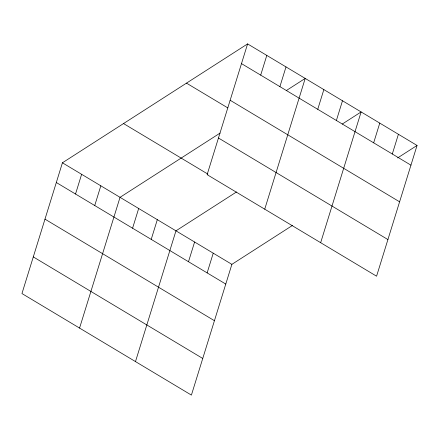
<?xml version="1.0" encoding="UTF-8"?>
<svg xmlns="http://www.w3.org/2000/svg" width="439" height="439" viewBox="0 0 439 439"><rect width="100%" height="100%" fill="white"/><g stroke="black" fill="none" stroke-linecap="round" stroke-linejoin="round"><path stroke-width="0.66" d="M247.596 43.9L207.12 174.651L376.574 276.202L417.05 145.452L247.596 43.9L62.426 162.798L21.95 293.548L191.404 395.1L231.88 264.349L292.429 225.47M75.524 194.022L81.632 174.305M94.731 205.534L100.833 185.812M79.563 328.076L120.039 197.325L220.065 133.099M132.578 228.214L138.68 208.492M151.219 239.381L157.321 219.665M135.486 361.588L175.962 230.837L236.511 191.958M188.496 261.726L194.603 242.004M260.695 75.129L266.797 55.407M207.137 272.893L213.239 253.177M279.901 86.637L286.003 66.92M264.733 209.178L305.209 78.427L286.321 90.555M317.743 109.316L323.85 89.6M336.384 120.489L342.491 100.767M320.657 242.69L361.127 111.94L342.244 124.067M373.666 142.829L379.768 123.112M392.307 154.001L398.409 134.285M397.608 157.936L417.05 145.452M241.488 63.617L410.948 165.168M230.146 100.257L399.605 201.814M186.487 83.136L227.808 107.895M218.463 138.011L387.917 239.562M123.529 123.562L207.943 174.146M62.426 162.798L231.88 264.349M56.318 182.514L225.778 284.066M44.981 219.154L214.435 320.706M33.293 256.908L202.747 358.46"/></g></svg>
